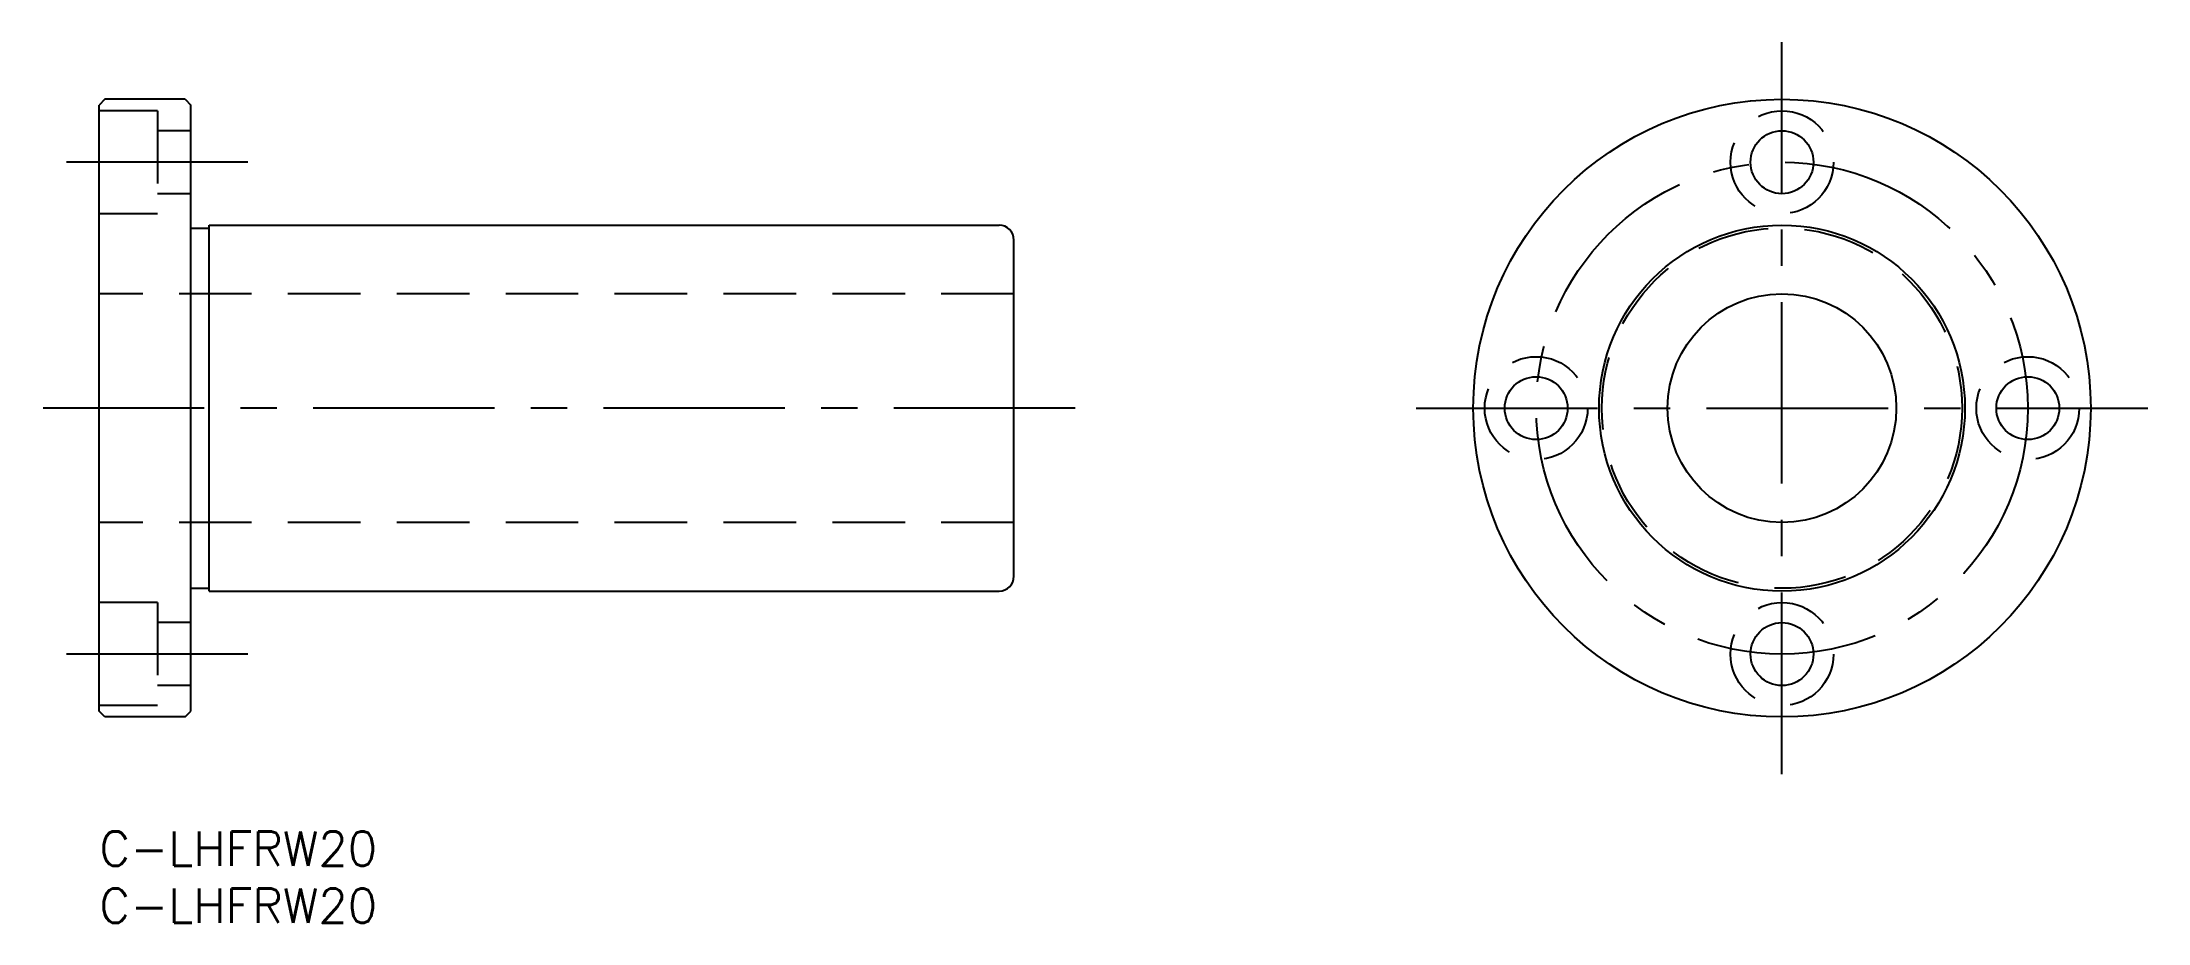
# Model space of a CAD drawing. Extents: x -5 to 179, y -8 to 69.
import ezdxf

# ---------------------------------------------------------------- set-up
doc = ezdxf.new("R2010")
doc.units = 0
doc.header["$LTSCALE"] = 0.5
doc.linetypes.add('CENTER', pattern=[50.8, 31.75, -6.35, 6.35, -6.35])
doc.linetypes.add('DASHED', pattern=[19.05, 12.7, -6.35])
for name, color, linetype in [('MSM_CENTER', 1, 'CENTER'), ('MSM_CONTINUOUS', 7, 'CONTINUOUS'), ('MSM_DASHED', 4, 'DASHED'), ('MSM_PART_NUMBER', 7, 'CONTINUOUS')]:
    doc.layers.add(name, color=color, linetype=linetype)
doc.styles.get("Standard").update_dxf_attribs({"font": 'txt.shx', "height": 3, "bigfont": 'bigfont.shx'})

# ---------------------------------------------------------------- blocks, each defined once
blk = doc.blocks.new('*U25')
at = {"layer": 'MSM_PART_NUMBER'}
blk.add_text('C-LHFRW20', height=3, dxfattribs=at).set_placement((0, -3))
blk = doc.blocks.new('*U26')
at = {"layer": 'MSM_PART_NUMBER'}
blk.add_text('C-LHFRW20', height=3, dxfattribs=at).set_placement((0, -8))

msp = doc.modelspace()

# ---------------------------------------------------------------- linework, layer by layer
at = {"layer": 'MSM_CENTER'}
for p, q in [((147.18, 5), (147.18, 69)), ((13, 58.5), (-5, 58.5)), ((85.37, 37), (-4.9, 37)), ((115.18, 37), (179.18, 37)), ((13, 15.5), (-5, 15.5))]:
    msp.add_line(p, q, dxfattribs=at)
msp.add_circle((147.18, 37), 21.5, dxfattribs=at)
at = {"layer": 'MSM_CONTINUOUS'}
for p, q in [((0.5, 64), (0, 63.5)), ((0, 10.5), (0, 63.5)), ((7.5, 64), (0.5, 64)), ((7.5, 64), (8, 63.5)), ((8, 10.5), (8, 63.5)), ((8, 52.75), (9.6, 52.75)), ((9.6, 53), (78.7, 53)), ((9.6, 21), (9.6, 53)), ((80, 22.3), (80, 51.7)), ((8, 21.25), (9.6, 21.25)), ((9.6, 21), (78.7, 21)), ((0.5, 10), (0, 10.5)), ((7.5, 10), (0.5, 10)), ((7.5, 10), (8, 10.5))]:
    msp.add_line(p, q, dxfattribs=at)
for centre, radius in [((147.18, 37), 27), ((147.18, 58.5), 2.75), ((147.18, 37), 16), ((147.18, 37), 10), ((125.68, 37), 2.75), ((168.68, 37), 2.75), ((147.18, 15.5), 2.75)]:
    msp.add_circle(centre, radius, dxfattribs=at)
for centre, start, end in [((78.7, 51.7), 0, 90), ((78.7, 22.3), 270, 0)]:
    msp.add_arc(centre, 1.3, start, end, dxfattribs=at)
at = {"layer": 'MSM_DASHED'}
for p, q in [((5.1, 63), (0, 63)), ((5.1, 63), (5.1, 54)), ((8, 61.25), (5.1, 61.25)), ((8, 55.75), (5.1, 55.75)), ((5.1, 54), (0, 54)), ((80, 47), (0, 47)), ((80, 27), (0, 27)), ((5.1, 20), (0, 20)), ((5.1, 20), (5.1, 11)), ((8, 18.25), (5.1, 18.25)), ((8, 12.75), (5.1, 12.75)), ((5.1, 11), (0, 11))]:
    msp.add_line(p, q, dxfattribs=at)
for centre, radius in [((147.18, 58.5), 4.5), ((147.18, 37), 15.75), ((125.68, 37), 4.5), ((168.68, 37), 4.5), ((147.18, 15.5), 4.5)]:
    msp.add_circle(centre, radius, dxfattribs=at)

# ---------------------------------------------------------------- block references
at = {"layer": 'MSM_CONTINUOUS'}
for name in ['*U25', '*U26']:
    msp.add_blockref(name, (0, 0), dxfattribs=at)

doc.saveas('drawing.dxf')
